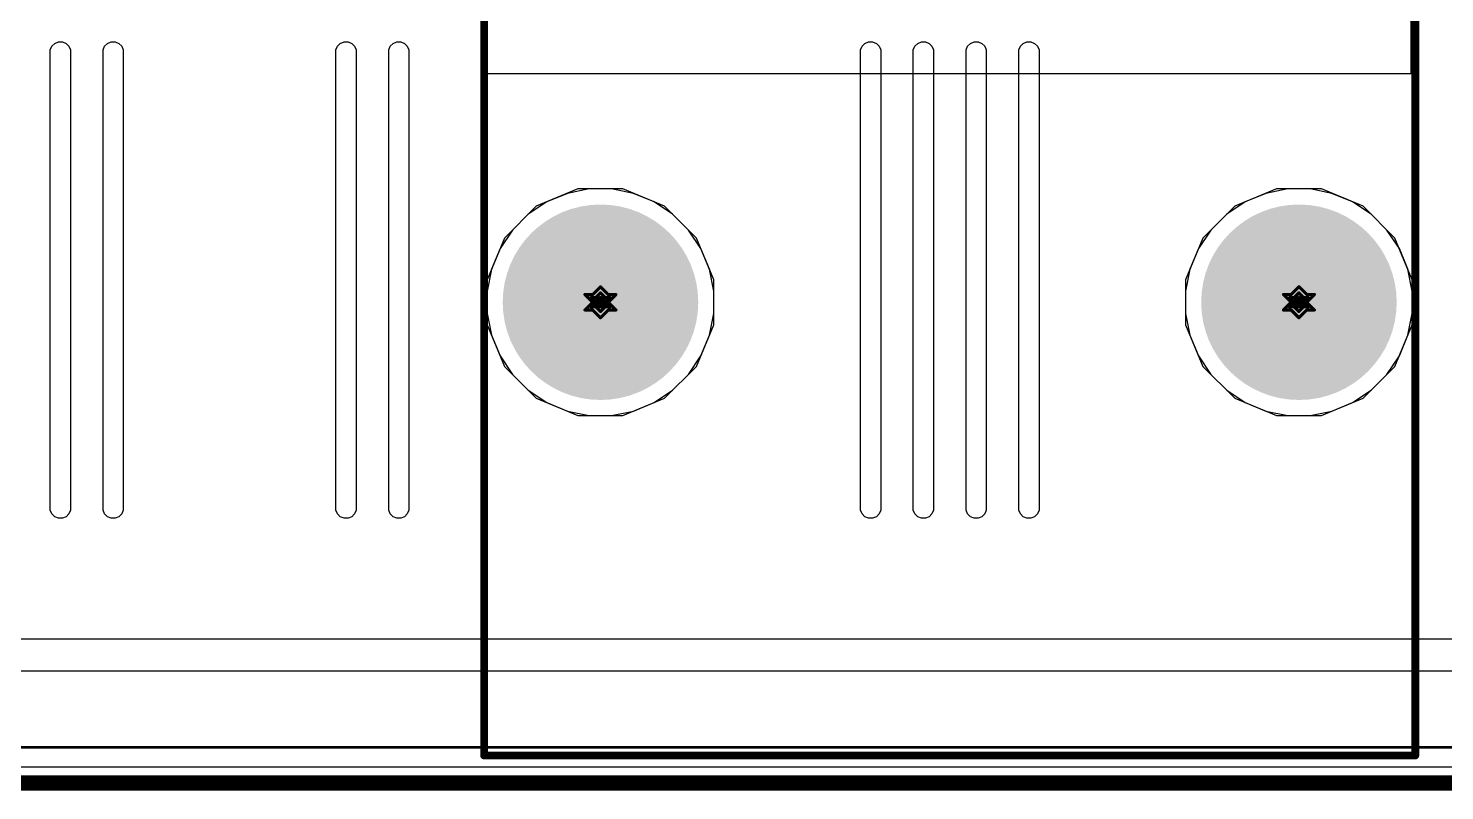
# Model space of a CAD drawing. Header units: inches. Extents: x -4 to 5258, y -4 to 5281.
# Drawn here: x 109.69 to 132.86, y -4.12 to 8.36 of the extents above; entities that cross this region are included whole.
import ezdxf

# ---------------------------------------------------------------- set-up
doc = ezdxf.new("R2010")
doc.units = ezdxf.units.IN
for name, color, linetype in [('Board Outline', 216, 'Continuous'), ('Bottom Layer', 5, 'Continuous'), ('Bottom Solder', 6, 'Continuous'), ('Drill Drawing', 1, 'Continuous'), ('Layer 1', 16, 'Continuous'), ('Layer 2', 76, 'Continuous'), ('Multi-Layer', 9, 'Continuous'), ('Pad Holes', 156, 'Continuous'), ('Top Layer', 1, 'Continuous'), ('Top Overlay', 2, 'Continuous'), ('Top Solder', 216, 'Continuous')]:
    doc.layers.add(name, color=color, linetype=linetype)

# ---------------------------------------------------------------- blocks, each defined once
blk = doc.blocks.new('HC_RJ45_5622_1_6_Y_212')
at = {"layer": 'Bottom Layer'}
h = blk.add_hatch(color=5, dxfattribs=at)
edge = h.paths.add_edge_path()
edge.add_arc((-3.175, 4.445), 0.762, 0, 360)
h = blk.add_hatch(color=5, dxfattribs=at)
edge = h.paths.add_edge_path()
edge.add_arc((-0.635, 4.445), 0.762, 0, 360)
h = blk.add_hatch(color=5, dxfattribs=at)
edge = h.paths.add_edge_path()
edge.add_arc((1.905, 4.445), 0.762, 0, 360)
h = blk.add_hatch(color=5, dxfattribs=at)
edge = h.paths.add_edge_path()
edge.add_arc((4.445, 4.445), 0.762, 0, 360)
h = blk.add_hatch(color=5, dxfattribs=at)
edge = h.paths.add_edge_path()
edge.add_arc((-4.445, 1.905), 0.762, 0, 360)
h = blk.add_hatch(color=5, dxfattribs=at)
edge = h.paths.add_edge_path()
edge.add_arc((-1.905, 1.905), 0.762, 0, 360)
h = blk.add_hatch(color=5, dxfattribs=at)
edge = h.paths.add_edge_path()
edge.add_arc((0.635, 1.905), 0.762, 0, 360)
h = blk.add_hatch(color=5, dxfattribs=at)
edge = h.paths.add_edge_path()
edge.add_arc((3.175, 1.905), 0.762, 0, 360)
at = {"layer": 'Bottom Solder'}
h = blk.add_hatch(color=6, dxfattribs=at)
edge = h.paths.add_edge_path()
edge.add_arc((-3.175, 4.445), 0.813, 0, 360)
h = blk.add_hatch(color=6, dxfattribs=at)
edge = h.paths.add_edge_path()
edge.add_arc((-0.635, 4.445), 0.813, 0, 360)
h = blk.add_hatch(color=6, dxfattribs=at)
edge = h.paths.add_edge_path()
edge.add_arc((1.905, 4.445), 0.813, 0, 360)
h = blk.add_hatch(color=6, dxfattribs=at)
edge = h.paths.add_edge_path()
edge.add_arc((4.445, 4.445), 0.813, 0, 360)
h = blk.add_hatch(color=6, dxfattribs=at)
edge = h.paths.add_edge_path()
edge.add_arc((-4.445, 1.905), 0.813, 0, 360)
h = blk.add_hatch(color=6, dxfattribs=at)
edge = h.paths.add_edge_path()
edge.add_arc((-1.905, 1.905), 0.813, 0, 360)
h = blk.add_hatch(color=6, dxfattribs=at)
edge = h.paths.add_edge_path()
edge.add_arc((0.635, 1.905), 0.813, 0, 360)
h = blk.add_hatch(color=6, dxfattribs=at)
edge = h.paths.add_edge_path()
edge.add_arc((3.175, 1.905), 0.813, 0, 360)
h = blk.add_hatch(color=6, dxfattribs=at)
edge = h.paths.add_edge_path()
edge.add_arc((-5.715, -4.445), 0.102, 0, 360)
h = blk.add_hatch(color=6, dxfattribs=at)
edge = h.paths.add_edge_path()
edge.add_arc((5.715, -4.445), 0.102, 0, 360)
at = {"layer": 'Layer 1'}
h = blk.add_hatch(color=16, dxfattribs=at)
edge = h.paths.add_edge_path()
edge.add_arc((-3.175, 4.445), 0.762, 0, 360)
h = blk.add_hatch(color=16, dxfattribs=at)
edge = h.paths.add_edge_path()
edge.add_arc((-0.635, 4.445), 0.762, 0, 360)
h = blk.add_hatch(color=16, dxfattribs=at)
edge = h.paths.add_edge_path()
edge.add_arc((1.905, 4.445), 0.762, 0, 360)
h = blk.add_hatch(color=16, dxfattribs=at)
edge = h.paths.add_edge_path()
edge.add_arc((4.445, 4.445), 0.762, 0, 360)
h = blk.add_hatch(color=16, dxfattribs=at)
edge = h.paths.add_edge_path()
edge.add_arc((-4.445, 1.905), 0.762, 0, 360)
h = blk.add_hatch(color=16, dxfattribs=at)
edge = h.paths.add_edge_path()
edge.add_arc((-1.905, 1.905), 0.762, 0, 360)
h = blk.add_hatch(color=16, dxfattribs=at)
edge = h.paths.add_edge_path()
edge.add_arc((0.635, 1.905), 0.762, 0, 360)
h = blk.add_hatch(color=16, dxfattribs=at)
edge = h.paths.add_edge_path()
edge.add_arc((3.175, 1.905), 0.762, 0, 360)
at = {"layer": 'Layer 2'}
h = blk.add_hatch(color=76, dxfattribs=at)
edge = h.paths.add_edge_path()
edge.add_arc((-3.175, 4.445), 0.762, 0, 360)
h = blk.add_hatch(color=76, dxfattribs=at)
edge = h.paths.add_edge_path()
edge.add_arc((-0.635, 4.445), 0.762, 0, 360)
h = blk.add_hatch(color=76, dxfattribs=at)
edge = h.paths.add_edge_path()
edge.add_arc((1.905, 4.445), 0.762, 0, 360)
h = blk.add_hatch(color=76, dxfattribs=at)
edge = h.paths.add_edge_path()
edge.add_arc((4.445, 4.445), 0.762, 0, 360)
h = blk.add_hatch(color=76, dxfattribs=at)
edge = h.paths.add_edge_path()
edge.add_arc((-4.445, 1.905), 0.762, 0, 360)
h = blk.add_hatch(color=76, dxfattribs=at)
edge = h.paths.add_edge_path()
edge.add_arc((-1.905, 1.905), 0.762, 0, 360)
h = blk.add_hatch(color=76, dxfattribs=at)
edge = h.paths.add_edge_path()
edge.add_arc((0.635, 1.905), 0.762, 0, 360)
h = blk.add_hatch(color=76, dxfattribs=at)
edge = h.paths.add_edge_path()
edge.add_arc((3.175, 1.905), 0.762, 0, 360)
at = {"layer": 'Multi-Layer'}
h = blk.add_hatch(color=9, dxfattribs=at)
edge = h.paths.add_edge_path()
edge.add_arc((-3.175, 4.445), 0.762, 0, 360)
h = blk.add_hatch(color=9, dxfattribs=at)
edge = h.paths.add_edge_path()
edge.add_arc((-0.635, 4.445), 0.762, 0, 360)
h = blk.add_hatch(color=9, dxfattribs=at)
edge = h.paths.add_edge_path()
edge.add_arc((1.905, 4.445), 0.762, 0, 360)
h = blk.add_hatch(color=9, dxfattribs=at)
edge = h.paths.add_edge_path()
edge.add_arc((4.445, 4.445), 0.762, 0, 360)
h = blk.add_hatch(color=9, dxfattribs=at)
edge = h.paths.add_edge_path()
edge.add_arc((-4.445, 1.905), 0.762, 0, 360)
h = blk.add_hatch(color=9, dxfattribs=at)
edge = h.paths.add_edge_path()
edge.add_arc((-1.905, 1.905), 0.762, 0, 360)
h = blk.add_hatch(color=9, dxfattribs=at)
edge = h.paths.add_edge_path()
edge.add_arc((0.635, 1.905), 0.762, 0, 360)
h = blk.add_hatch(color=9, dxfattribs=at)
edge = h.paths.add_edge_path()
edge.add_arc((3.175, 1.905), 0.762, 0, 360)
at = {"layer": 'Pad Holes'}
h = blk.add_hatch(color=7, dxfattribs=at)
edge = h.paths.add_edge_path()
edge.add_arc((-3.175, 4.445), 0.5, 0, 360)
h = blk.add_hatch(color=7, dxfattribs=at)
edge = h.paths.add_edge_path()
edge.add_arc((-0.635, 4.445), 0.5, 0, 360)
h = blk.add_hatch(color=7, dxfattribs=at)
edge = h.paths.add_edge_path()
edge.add_arc((1.905, 4.445), 0.5, 0, 360)
h = blk.add_hatch(color=7, dxfattribs=at)
edge = h.paths.add_edge_path()
edge.add_arc((4.445, 4.445), 0.5, 0, 360)
h = blk.add_hatch(color=7, dxfattribs=at)
edge = h.paths.add_edge_path()
edge.add_arc((-4.445, 1.905), 0.5, 0, 360)
h = blk.add_hatch(color=7, dxfattribs=at)
edge = h.paths.add_edge_path()
edge.add_arc((-1.905, 1.905), 0.5, 0, 360)
h = blk.add_hatch(color=7, dxfattribs=at)
edge = h.paths.add_edge_path()
edge.add_arc((0.635, 1.905), 0.5, 0, 360)
h = blk.add_hatch(color=7, dxfattribs=at)
edge = h.paths.add_edge_path()
edge.add_arc((3.175, 1.905), 0.5, 0, 360)
h = blk.add_hatch(color=7, dxfattribs=at)
edge = h.paths.add_edge_path()
edge.add_arc((-5.715, -4.445), 1.6, 0, 360)
h = blk.add_hatch(color=7, dxfattribs=at)
edge = h.paths.add_edge_path()
edge.add_arc((5.715, -4.445), 1.6, 0, 360)
at = {"layer": 'Top Layer'}
h = blk.add_hatch(color=1, dxfattribs=at)
edge = h.paths.add_edge_path()
edge.add_arc((-3.175, 4.445), 0.762, 0, 360)
h = blk.add_hatch(color=1, dxfattribs=at)
edge = h.paths.add_edge_path()
edge.add_arc((-0.635, 4.445), 0.762, 0, 360)
h = blk.add_hatch(color=1, dxfattribs=at)
edge = h.paths.add_edge_path()
edge.add_arc((1.905, 4.445), 0.762, 0, 360)
h = blk.add_hatch(color=1, dxfattribs=at)
edge = h.paths.add_edge_path()
edge.add_arc((4.445, 4.445), 0.762, 0, 360)
h = blk.add_hatch(color=1, dxfattribs=at)
edge = h.paths.add_edge_path()
edge.add_arc((-4.445, 1.905), 0.762, 0, 360)
h = blk.add_hatch(color=1, dxfattribs=at)
edge = h.paths.add_edge_path()
edge.add_arc((-1.905, 1.905), 0.762, 0, 360)
h = blk.add_hatch(color=1, dxfattribs=at)
edge = h.paths.add_edge_path()
edge.add_arc((0.635, 1.905), 0.762, 0, 360)
h = blk.add_hatch(color=1, dxfattribs=at)
edge = h.paths.add_edge_path()
edge.add_arc((3.175, 1.905), 0.762, 0, 360)
at = {"layer": 'Top Solder'}
h = blk.add_hatch(color=216, dxfattribs=at)
edge = h.paths.add_edge_path()
edge.add_arc((-3.175, 4.445), 0.813, 0, 360)
h = blk.add_hatch(color=216, dxfattribs=at)
edge = h.paths.add_edge_path()
edge.add_arc((-0.635, 4.445), 0.813, 0, 360)
h = blk.add_hatch(color=216, dxfattribs=at)
edge = h.paths.add_edge_path()
edge.add_arc((1.905, 4.445), 0.813, 0, 360)
h = blk.add_hatch(color=216, dxfattribs=at)
edge = h.paths.add_edge_path()
edge.add_arc((4.445, 4.445), 0.813, 0, 360)
h = blk.add_hatch(color=216, dxfattribs=at)
edge = h.paths.add_edge_path()
edge.add_arc((-4.445, 1.905), 0.813, 0, 360)
h = blk.add_hatch(color=216, dxfattribs=at)
edge = h.paths.add_edge_path()
edge.add_arc((-1.905, 1.905), 0.813, 0, 360)
h = blk.add_hatch(color=216, dxfattribs=at)
edge = h.paths.add_edge_path()
edge.add_arc((0.635, 1.905), 0.813, 0, 360)
h = blk.add_hatch(color=216, dxfattribs=at)
edge = h.paths.add_edge_path()
edge.add_arc((3.175, 1.905), 0.813, 0, 360)
h = blk.add_hatch(color=216, dxfattribs=at)
edge = h.paths.add_edge_path()
edge.add_arc((-5.715, -4.445), 0.102, 0, 360)
h = blk.add_hatch(color=216, dxfattribs=at)
edge = h.paths.add_edge_path()
edge.add_arc((5.715, -4.445), 0.102, 0, 360)
at = {"layer": 'Top Overlay'}
for points in [[(-7.62, -3.529, 0.127, 0.127, 0), (-7.62, 5.715, 0.127, 0.127, 0)], [(-7.62, 5.715, 0.127, 0.127, 0), (7.62, 5.715, 0.127, 0.127, 0)], [(7.62, -3.529, 0.127, 0.127, 0), (7.62, 5.715, 0.127, 0.127, 0)], [(-7.62, -5.361, 0.127, 0.127, 0), (-7.62, -3.529, 0.127, 0.127, 0)], [(7.62, -5.361, 0.127, 0.127, 0), (7.62, -3.529, 0.127, 0.127, 0)], [(-7.62, -5.361, 0.127, 0.127, 0), (-7.62, -11.865, 0.127, 0.127, 0)], [(7.62, -11.865, 0.127, 0.127, 0), (7.62, -5.361, 0.127, 0.127, 0)], [(-7.62, -11.865, 0.127, 0.127, 0), (7.62, -11.865, 0.127, 0.127, 0)]]:
    blk.add_lwpolyline(points, format="xyseb", dxfattribs=at)
for points in [[(-7.652, 5.715, 0.0635, 0.0635, 1), (-7.588, 5.715, 0.0635, 0.0635, 1)], [(-7.652, 5.715, 0.0635, 0.0635, 1), (-7.588, 5.715, 0.0635, 0.0635, 1)], [(7.588, 5.715, 0.0635, 0.0635, 1), (7.652, 5.715, 0.0635, 0.0635, 1)], [(7.588, 5.715, 0.0635, 0.0635, 1), (7.652, 5.715, 0.0635, 0.0635, 1)], [(-7.652, -3.529, 0.0635, 0.0635, 1), (-7.588, -3.529, 0.0635, 0.0635, 1)], [(-7.652, -3.529, 0.0635, 0.0635, 1), (-7.588, -3.529, 0.0635, 0.0635, 1)], [(7.588, -3.529, 0.0635, 0.0635, 1), (7.652, -3.529, 0.0635, 0.0635, 1)], [(7.588, -3.529, 0.0635, 0.0635, 1), (7.652, -3.529, 0.0635, 0.0635, 1)], [(-7.652, -5.361, 0.0635, 0.0635, 1), (-7.588, -5.361, 0.0635, 0.0635, 1)], [(-7.652, -5.361, 0.0635, 0.0635, 1), (-7.588, -5.361, 0.0635, 0.0635, 1)], [(7.588, -5.361, 0.0635, 0.0635, 1), (7.652, -5.361, 0.0635, 0.0635, 1)], [(7.588, -5.361, 0.0635, 0.0635, 1), (7.652, -5.361, 0.0635, 0.0635, 1)], [(-7.652, -11.865, 0.0635, 0.0635, 1), (-7.588, -11.865, 0.0635, 0.0635, 1)], [(-7.652, -11.865, 0.0635, 0.0635, 1), (-7.588, -11.865, 0.0635, 0.0635, 1)], [(7.588, -11.865, 0.0635, 0.0635, 1), (7.652, -11.865, 0.0635, 0.0635, 1)], [(7.588, -11.865, 0.0635, 0.0635, 1), (7.652, -11.865, 0.0635, 0.0635, 1)]]:
    blk.add_lwpolyline(points, format="xyseb", close=True, dxfattribs=at)

msp = doc.modelspace()

# ---------------------------------------------------------------- linework, layer by layer
at = {"layer": 'Board Outline'}
msp.add_lwpolyline([(-4.009, -3.991, 0.254, 0.254, 0), (145.991, -3.991, 0.254, 0.254, 0)], format="xyseb", dxfattribs=at)
at = {"layer": 'Bottom Layer'}
for p, q in [((118.508, 5.662), (118.17, 5.522)), ((118.866, 5.733), (118.508, 5.662)), ((119.231, 5.733), (118.866, 5.733)), ((119.589, 5.662), (119.231, 5.733)), ((119.927, 5.522), (119.589, 5.662)), ((129.938, 5.662), (129.6, 5.522)), ((130.296, 5.733), (129.938, 5.662)), ((130.661, 5.733), (130.296, 5.733)), ((131.019, 5.662), (130.661, 5.733)), ((131.357, 5.522), (131.019, 5.662)), ((118.17, 5.522), (117.867, 5.319)), ((120.23, 5.319), (119.927, 5.522)), ((129.6, 5.522), (129.297, 5.319)), ((131.66, 5.319), (131.357, 5.522)), ((117.867, 5.319), (117.608, 5.061)), ((120.489, 5.061), (120.23, 5.319)), ((129.297, 5.319), (129.038, 5.061)), ((131.919, 5.061), (131.66, 5.319)), ((117.608, 5.061), (117.406, 4.758)), ((120.692, 4.758), (120.489, 5.061)), ((129.038, 5.061), (128.836, 4.758)), ((132.122, 4.758), (131.919, 5.061)), ((117.406, 4.758), (117.266, 4.42)), ((120.831, 4.42), (120.692, 4.758)), ((128.836, 4.758), (128.696, 4.42)), ((132.261, 4.42), (132.122, 4.758)), ((117.266, 4.42), (117.195, 4.062)), ((120.903, 4.062), (120.831, 4.42)), ((128.696, 4.42), (128.625, 4.062)), ((132.333, 4.062), (132.261, 4.42)), ((117.195, 4.062), (117.195, 3.697)), ((120.903, 3.697), (120.903, 4.062)), ((128.625, 4.062), (128.625, 3.697)), ((132.333, 3.697), (132.333, 4.062)), ((117.195, 3.697), (117.266, 3.339)), ((120.831, 3.339), (120.903, 3.697)), ((128.625, 3.697), (128.696, 3.339)), ((132.261, 3.339), (132.333, 3.697)), ((117.266, 3.339), (117.406, 3.001)), ((120.692, 3.001), (120.831, 3.339)), ((128.696, 3.339), (128.836, 3.001)), ((132.122, 3.001), (132.261, 3.339)), ((117.406, 3.001), (117.608, 2.697)), ((120.489, 2.697), (120.692, 3.001)), ((128.836, 3.001), (129.038, 2.697)), ((131.919, 2.697), (132.122, 3.001)), ((117.608, 2.697), (117.867, 2.439)), ((120.23, 2.439), (120.489, 2.697)), ((129.038, 2.697), (129.297, 2.439)), ((131.66, 2.439), (131.919, 2.697)), ((117.867, 2.439), (118.17, 2.236)), ((119.927, 2.236), (120.23, 2.439)), ((129.297, 2.439), (129.6, 2.236)), ((131.357, 2.236), (131.66, 2.439)), ((118.17, 2.236), (118.508, 2.097)), ((118.508, 2.097), (118.866, 2.025)), ((119.231, 2.025), (119.589, 2.097)), ((119.589, 2.097), (119.927, 2.236)), ((129.6, 2.236), (129.938, 2.097)), ((129.938, 2.097), (130.296, 2.025)), ((130.661, 2.025), (131.019, 2.097)), ((131.019, 2.097), (131.357, 2.236)), ((118.866, 2.025), (119.231, 2.025)), ((130.296, 2.025), (130.661, 2.025)), ((138.418, -3.42), (50.123, -3.42))]:
    msp.add_line(p, q, dxfattribs=at)
at = {"layer": 'Bottom Solder'}
for p, q in [((110.071, 8.069), (110.118, 8.116)), ((110.118, 8.116), (110.178, 8.141)), ((110.178, 8.141), (110.211, 8.141)), ((110.211, 8.141), (110.244, 8.141)), ((110.244, 8.141), (110.305, 8.116)), ((110.305, 8.116), (110.351, 8.069)), ((110.935, 8.069), (110.981, 8.116)), ((110.981, 8.116), (111.042, 8.141)), ((111.042, 8.141), (111.075, 8.141)), ((111.075, 8.141), (111.108, 8.141)), ((111.108, 8.141), (111.168, 8.116)), ((111.168, 8.116), (111.215, 8.069)), ((114.745, 8.069), (114.791, 8.116)), ((114.791, 8.116), (114.852, 8.141)), ((114.852, 8.141), (114.885, 8.141)), ((114.885, 8.141), (114.918, 8.141)), ((114.918, 8.141), (114.978, 8.116)), ((114.978, 8.116), (115.025, 8.069)), ((115.608, 8.069), (115.655, 8.116)), ((115.655, 8.116), (115.716, 8.141)), ((115.716, 8.141), (115.748, 8.141)), ((115.748, 8.141), (115.781, 8.141)), ((115.781, 8.141), (115.842, 8.116)), ((115.842, 8.116), (115.888, 8.069)), ((123.33, 8.069), (123.376, 8.116)), ((123.376, 8.116), (123.437, 8.141)), ((123.437, 8.141), (123.47, 8.141)), ((123.47, 8.141), (123.503, 8.141)), ((123.503, 8.141), (123.564, 8.116)), ((123.564, 8.116), (123.61, 8.069)), ((124.194, 8.069), (124.24, 8.116)), ((124.24, 8.116), (124.301, 8.141)), ((124.301, 8.141), (124.334, 8.141)), ((124.334, 8.141), (124.366, 8.141)), ((124.366, 8.141), (124.427, 8.116)), ((124.427, 8.116), (124.474, 8.069)), ((125.057, 8.069), (125.104, 8.116)), ((125.104, 8.116), (125.164, 8.141)), ((125.164, 8.141), (125.197, 8.141)), ((125.197, 8.141), (125.23, 8.141)), ((125.23, 8.141), (125.291, 8.116)), ((125.291, 8.116), (125.337, 8.069)), ((125.921, 8.069), (125.967, 8.116)), ((125.967, 8.116), (126.028, 8.141)), ((126.028, 8.141), (126.061, 8.141)), ((126.061, 8.141), (126.094, 8.141)), ((126.094, 8.141), (126.154, 8.116)), ((126.154, 8.116), (126.201, 8.069)), ((110.046, 8.009), (110.071, 8.069)), ((110.046, 7.976), (110.046, 8.009)), ((110.046, 0.508), (110.046, 7.976)), ((110.351, 8.069), (110.376, 8.009)), ((110.376, 8.009), (110.376, 7.976)), ((110.376, 7.976), (110.376, 7.976)), ((110.376, 7.976), (110.376, 0.508)), ((110.91, 8.009), (110.935, 8.069)), ((110.91, 7.976), (110.91, 8.009)), ((110.91, 0.508), (110.91, 7.976)), ((111.215, 8.069), (111.24, 8.009)), ((111.24, 8.009), (111.24, 7.976)), ((111.24, 7.976), (111.24, 7.976)), ((111.24, 7.976), (111.24, 0.508)), ((114.72, 8.009), (114.745, 8.069)), ((114.72, 7.976), (114.72, 8.009)), ((114.72, 0.508), (114.72, 7.976)), ((115.025, 8.069), (115.05, 8.009)), ((115.05, 8.009), (115.05, 7.976)), ((115.05, 7.976), (115.05, 7.976)), ((115.05, 7.976), (115.05, 0.508)), ((115.583, 8.009), (115.608, 8.069)), ((115.583, 7.976), (115.583, 8.009)), ((115.583, 0.508), (115.583, 7.976)), ((115.888, 8.069), (115.913, 8.009)), ((115.913, 8.009), (115.913, 7.976)), ((115.913, 7.976), (115.913, 7.976)), ((115.913, 7.976), (115.913, 0.508)), ((123.305, 8.009), (123.33, 8.069)), ((123.305, 7.976), (123.305, 8.009)), ((123.305, 0.508), (123.305, 7.976)), ((123.61, 8.069), (123.635, 8.009)), ((123.635, 8.009), (123.635, 7.976)), ((123.635, 7.976), (123.635, 7.976)), ((123.635, 7.976), (123.635, 0.508)), ((124.168, 8.009), (124.194, 8.069)), ((124.168, 7.976), (124.168, 8.009)), ((124.168, 0.508), (124.168, 7.976)), ((124.474, 8.069), (124.499, 8.009)), ((124.499, 8.009), (124.499, 7.976)), ((124.499, 7.976), (124.499, 7.976)), ((124.499, 7.976), (124.499, 0.508)), ((125.032, 8.009), (125.057, 8.069)), ((125.032, 7.976), (125.032, 8.009)), ((125.032, 0.508), (125.032, 7.976)), ((125.337, 8.069), (125.362, 8.009)), ((125.362, 8.009), (125.362, 7.976)), ((125.362, 7.976), (125.362, 7.976)), ((125.362, 7.976), (125.362, 0.508)), ((125.896, 8.009), (125.921, 8.069)), ((125.896, 7.976), (125.896, 8.009)), ((125.896, 0.508), (125.896, 7.976)), ((126.201, 8.069), (126.226, 8.009)), ((126.226, 8.009), (126.226, 7.976)), ((126.226, 7.976), (126.226, 7.976)), ((126.226, 7.976), (126.226, 0.508)), ((110.046, 0.508), (110.046, 0.508)), ((110.046, 0.475), (110.046, 0.508)), ((110.071, 0.415), (110.046, 0.475)), ((110.376, 0.475), (110.351, 0.415)), ((110.376, 0.508), (110.376, 0.475)), ((110.91, 0.508), (110.91, 0.508)), ((110.91, 0.475), (110.91, 0.508)), ((110.935, 0.415), (110.91, 0.475)), ((111.24, 0.475), (111.215, 0.415)), ((111.24, 0.508), (111.24, 0.475)), ((114.72, 0.508), (114.72, 0.508)), ((114.72, 0.475), (114.72, 0.508)), ((114.745, 0.415), (114.72, 0.475)), ((115.05, 0.475), (115.025, 0.415)), ((115.05, 0.508), (115.05, 0.475)), ((115.583, 0.508), (115.583, 0.508)), ((115.583, 0.475), (115.583, 0.508)), ((115.608, 0.415), (115.583, 0.475)), ((115.913, 0.475), (115.888, 0.415)), ((115.913, 0.508), (115.913, 0.475)), ((123.305, 0.508), (123.305, 0.508)), ((123.305, 0.475), (123.305, 0.508)), ((123.33, 0.415), (123.305, 0.475)), ((123.635, 0.475), (123.61, 0.415)), ((123.635, 0.508), (123.635, 0.475)), ((124.168, 0.508), (124.168, 0.508)), ((124.168, 0.475), (124.168, 0.508)), ((124.194, 0.415), (124.168, 0.475)), ((124.499, 0.475), (124.474, 0.415)), ((124.499, 0.508), (124.499, 0.475)), ((125.032, 0.508), (125.032, 0.508)), ((125.032, 0.475), (125.032, 0.508)), ((125.057, 0.415), (125.032, 0.475)), ((125.362, 0.475), (125.337, 0.415)), ((125.362, 0.508), (125.362, 0.475)), ((125.896, 0.508), (125.896, 0.508)), ((125.896, 0.475), (125.896, 0.508)), ((125.921, 0.415), (125.896, 0.475)), ((126.226, 0.475), (126.201, 0.415)), ((126.226, 0.508), (126.226, 0.475)), ((110.118, 0.368), (110.071, 0.415)), ((110.178, 0.343), (110.118, 0.368)), ((110.211, 0.343), (110.178, 0.343)), ((110.244, 0.343), (110.211, 0.343)), ((110.305, 0.368), (110.244, 0.343)), ((110.351, 0.415), (110.305, 0.368)), ((110.981, 0.368), (110.935, 0.415)), ((111.042, 0.343), (110.981, 0.368)), ((111.075, 0.343), (111.042, 0.343)), ((111.108, 0.343), (111.075, 0.343)), ((111.168, 0.368), (111.108, 0.343)), ((111.215, 0.415), (111.168, 0.368)), ((114.791, 0.368), (114.745, 0.415)), ((114.852, 0.343), (114.791, 0.368)), ((114.885, 0.343), (114.852, 0.343)), ((114.918, 0.343), (114.885, 0.343)), ((114.978, 0.368), (114.918, 0.343)), ((115.025, 0.415), (114.978, 0.368)), ((115.655, 0.368), (115.608, 0.415)), ((115.716, 0.343), (115.655, 0.368)), ((115.748, 0.343), (115.716, 0.343)), ((115.781, 0.343), (115.748, 0.343)), ((115.842, 0.368), (115.781, 0.343)), ((115.888, 0.415), (115.842, 0.368)), ((123.376, 0.368), (123.33, 0.415)), ((123.437, 0.343), (123.376, 0.368)), ((123.47, 0.343), (123.437, 0.343)), ((123.503, 0.343), (123.47, 0.343)), ((123.564, 0.368), (123.503, 0.343)), ((123.61, 0.415), (123.564, 0.368)), ((124.24, 0.368), (124.194, 0.415)), ((124.301, 0.343), (124.24, 0.368)), ((124.334, 0.343), (124.301, 0.343)), ((124.366, 0.343), (124.334, 0.343)), ((124.427, 0.368), (124.366, 0.343)), ((124.474, 0.415), (124.427, 0.368)), ((125.104, 0.368), (125.057, 0.415)), ((125.164, 0.343), (125.104, 0.368)), ((125.197, 0.343), (125.164, 0.343)), ((125.23, 0.343), (125.197, 0.343)), ((125.291, 0.368), (125.23, 0.343)), ((125.337, 0.415), (125.291, 0.368)), ((125.967, 0.368), (125.921, 0.415)), ((126.028, 0.343), (125.967, 0.368)), ((126.061, 0.343), (126.028, 0.343)), ((126.094, 0.343), (126.061, 0.343)), ((126.154, 0.368), (126.094, 0.343)), ((126.201, 0.415), (126.154, 0.368))]:
    msp.add_line(p, q, dxfattribs=at)
at = {"layer": 'Drill Drawing'}
for points in [[(118.795, 4.006, 0.0508, 0.0508, 0), (118.922, 3.879, 0.0508, 0.0508, 0)], [(118.795, 4.006, 0.0508, 0.0508, 0), (118.922, 4.006, 0.0508, 0.0508, 0)], [(118.896, 3.956, 0.0508, 0.0508, 0), (118.972, 3.879, 0.0508, 0.0508, 0)], [(118.896, 3.956, 0.0508, 0.0508, 0), (118.972, 3.956, 0.0508, 0.0508, 0)], [(118.922, 4.006, 0.0508, 0.0508, 0), (119.049, 4.133, 0.0508, 0.0508, 0)], [(118.972, 3.956, 0.0508, 0.0508, 0), (119.049, 4.032, 0.0508, 0.0508, 0)], [(119.049, 4.133, 0.0508, 0.0508, 0), (119.176, 4.006, 0.0508, 0.0508, 0)], [(119.049, 4.032, 0.0508, 0.0508, 0), (119.125, 3.956, 0.0508, 0.0508, 0)], [(119.125, 3.956, 0.0508, 0.0508, 0), (119.201, 3.956, 0.0508, 0.0508, 0)], [(119.125, 3.879, 0.0508, 0.0508, 0), (119.201, 3.956, 0.0508, 0.0508, 0)], [(119.176, 4.006, 0.0508, 0.0508, 0), (119.303, 4.006, 0.0508, 0.0508, 0)], [(119.176, 3.879, 0.0508, 0.0508, 0), (119.303, 4.006, 0.0508, 0.0508, 0)], [(130.225, 4.006, 0.0508, 0.0508, 0), (130.352, 3.879, 0.0508, 0.0508, 0)], [(130.225, 4.006, 0.0508, 0.0508, 0), (130.352, 4.006, 0.0508, 0.0508, 0)], [(130.326, 3.956, 0.0508, 0.0508, 0), (130.402, 3.879, 0.0508, 0.0508, 0)], [(130.326, 3.956, 0.0508, 0.0508, 0), (130.402, 3.956, 0.0508, 0.0508, 0)], [(130.352, 4.006, 0.0508, 0.0508, 0), (130.479, 4.133, 0.0508, 0.0508, 0)], [(130.402, 3.956, 0.0508, 0.0508, 0), (130.479, 4.032, 0.0508, 0.0508, 0)], [(130.479, 4.133, 0.0508, 0.0508, 0), (130.606, 4.006, 0.0508, 0.0508, 0)], [(130.479, 4.032, 0.0508, 0.0508, 0), (130.555, 3.956, 0.0508, 0.0508, 0)], [(130.555, 3.956, 0.0508, 0.0508, 0), (130.631, 3.956, 0.0508, 0.0508, 0)], [(130.555, 3.879, 0.0508, 0.0508, 0), (130.631, 3.956, 0.0508, 0.0508, 0)], [(130.606, 4.006, 0.0508, 0.0508, 0), (130.733, 4.006, 0.0508, 0.0508, 0)], [(130.606, 3.879, 0.0508, 0.0508, 0), (130.733, 4.006, 0.0508, 0.0508, 0)], [(118.795, 3.752, 0.0508, 0.0508, 0), (118.922, 3.879, 0.0508, 0.0508, 0)], [(118.795, 3.752, 0.0508, 0.0508, 0), (118.922, 3.752, 0.0508, 0.0508, 0)], [(118.896, 3.803, 0.0508, 0.0508, 0), (118.972, 3.879, 0.0508, 0.0508, 0)], [(118.896, 3.803, 0.0508, 0.0508, 0), (118.972, 3.803, 0.0508, 0.0508, 0)], [(118.922, 3.752, 0.0508, 0.0508, 0), (119.049, 3.625, 0.0508, 0.0508, 0)], [(118.972, 3.803, 0.0508, 0.0508, 0), (119.049, 3.727, 0.0508, 0.0508, 0)], [(119.049, 3.727, 0.0508, 0.0508, 0), (119.125, 3.803, 0.0508, 0.0508, 0)], [(119.049, 3.625, 0.0508, 0.0508, 0), (119.176, 3.752, 0.0508, 0.0508, 0)], [(119.125, 3.879, 0.0508, 0.0508, 0), (119.201, 3.803, 0.0508, 0.0508, 0)], [(119.125, 3.803, 0.0508, 0.0508, 0), (119.201, 3.803, 0.0508, 0.0508, 0)], [(119.176, 3.879, 0.0508, 0.0508, 0), (119.303, 3.752, 0.0508, 0.0508, 0)], [(119.176, 3.752, 0.0508, 0.0508, 0), (119.303, 3.752, 0.0508, 0.0508, 0)], [(130.225, 3.752, 0.0508, 0.0508, 0), (130.352, 3.879, 0.0508, 0.0508, 0)], [(130.225, 3.752, 0.0508, 0.0508, 0), (130.352, 3.752, 0.0508, 0.0508, 0)], [(130.326, 3.803, 0.0508, 0.0508, 0), (130.402, 3.879, 0.0508, 0.0508, 0)], [(130.326, 3.803, 0.0508, 0.0508, 0), (130.402, 3.803, 0.0508, 0.0508, 0)], [(130.352, 3.752, 0.0508, 0.0508, 0), (130.479, 3.625, 0.0508, 0.0508, 0)], [(130.402, 3.803, 0.0508, 0.0508, 0), (130.479, 3.727, 0.0508, 0.0508, 0)], [(130.479, 3.727, 0.0508, 0.0508, 0), (130.555, 3.803, 0.0508, 0.0508, 0)], [(130.479, 3.625, 0.0508, 0.0508, 0), (130.606, 3.752, 0.0508, 0.0508, 0)], [(130.555, 3.879, 0.0508, 0.0508, 0), (130.631, 3.803, 0.0508, 0.0508, 0)], [(130.555, 3.803, 0.0508, 0.0508, 0), (130.631, 3.803, 0.0508, 0.0508, 0)], [(130.606, 3.879, 0.0508, 0.0508, 0), (130.733, 3.752, 0.0508, 0.0508, 0)], [(130.606, 3.752, 0.0508, 0.0508, 0), (130.733, 3.752, 0.0508, 0.0508, 0)]]:
    msp.add_lwpolyline(points, format="xyseb", dxfattribs=at)
for points in [[(118.782, 4.006, 0.0254, 0.0254, 1), (118.807, 4.006, 0.0254, 0.0254, 1)], [(118.782, 4.006, 0.0254, 0.0254, 1), (118.807, 4.006, 0.0254, 0.0254, 1)], [(118.883, 3.956, 0.0254, 0.0254, 1), (118.909, 3.956, 0.0254, 0.0254, 1)], [(118.883, 3.956, 0.0254, 0.0254, 1), (118.909, 3.956, 0.0254, 0.0254, 1)], [(118.909, 4.006, 0.0254, 0.0254, 1), (118.934, 4.006, 0.0254, 0.0254, 1)], [(118.909, 4.006, 0.0254, 0.0254, 1), (118.934, 4.006, 0.0254, 0.0254, 1)], [(118.96, 3.956, 0.0254, 0.0254, 1), (118.985, 3.956, 0.0254, 0.0254, 1)], [(118.96, 3.956, 0.0254, 0.0254, 1), (118.985, 3.956, 0.0254, 0.0254, 1)], [(119.036, 4.133, 0.0254, 0.0254, 1), (119.061, 4.133, 0.0254, 0.0254, 1)], [(119.036, 4.133, 0.0254, 0.0254, 1), (119.061, 4.133, 0.0254, 0.0254, 1)], [(119.036, 4.032, 0.0254, 0.0254, 1), (119.061, 4.032, 0.0254, 0.0254, 1)], [(119.036, 4.032, 0.0254, 0.0254, 1), (119.061, 4.032, 0.0254, 0.0254, 1)], [(119.112, 3.956, 0.0254, 0.0254, 1), (119.137, 3.956, 0.0254, 0.0254, 1)], [(119.112, 3.956, 0.0254, 0.0254, 1), (119.137, 3.956, 0.0254, 0.0254, 1)], [(119.163, 4.006, 0.0254, 0.0254, 1), (119.188, 4.006, 0.0254, 0.0254, 1)], [(119.163, 4.006, 0.0254, 0.0254, 1), (119.188, 4.006, 0.0254, 0.0254, 1)], [(119.188, 3.956, 0.0254, 0.0254, 1), (119.214, 3.956, 0.0254, 0.0254, 1)], [(119.188, 3.956, 0.0254, 0.0254, 1), (119.214, 3.956, 0.0254, 0.0254, 1)], [(119.29, 4.006, 0.0254, 0.0254, 1), (119.315, 4.006, 0.0254, 0.0254, 1)], [(119.29, 4.006, 0.0254, 0.0254, 1), (119.315, 4.006, 0.0254, 0.0254, 1)], [(130.212, 4.006, 0.0254, 0.0254, 1), (130.237, 4.006, 0.0254, 0.0254, 1)], [(130.212, 4.006, 0.0254, 0.0254, 1), (130.237, 4.006, 0.0254, 0.0254, 1)], [(130.313, 3.956, 0.0254, 0.0254, 1), (130.339, 3.956, 0.0254, 0.0254, 1)], [(130.313, 3.956, 0.0254, 0.0254, 1), (130.339, 3.956, 0.0254, 0.0254, 1)], [(130.339, 4.006, 0.0254, 0.0254, 1), (130.364, 4.006, 0.0254, 0.0254, 1)], [(130.339, 4.006, 0.0254, 0.0254, 1), (130.364, 4.006, 0.0254, 0.0254, 1)], [(130.39, 3.956, 0.0254, 0.0254, 1), (130.415, 3.956, 0.0254, 0.0254, 1)], [(130.39, 3.956, 0.0254, 0.0254, 1), (130.415, 3.956, 0.0254, 0.0254, 1)], [(130.466, 4.133, 0.0254, 0.0254, 1), (130.491, 4.133, 0.0254, 0.0254, 1)], [(130.466, 4.133, 0.0254, 0.0254, 1), (130.491, 4.133, 0.0254, 0.0254, 1)], [(130.466, 4.032, 0.0254, 0.0254, 1), (130.491, 4.032, 0.0254, 0.0254, 1)], [(130.466, 4.032, 0.0254, 0.0254, 1), (130.491, 4.032, 0.0254, 0.0254, 1)], [(130.542, 3.956, 0.0254, 0.0254, 1), (130.567, 3.956, 0.0254, 0.0254, 1)], [(130.542, 3.956, 0.0254, 0.0254, 1), (130.567, 3.956, 0.0254, 0.0254, 1)], [(130.593, 4.006, 0.0254, 0.0254, 1), (130.618, 4.006, 0.0254, 0.0254, 1)], [(130.593, 4.006, 0.0254, 0.0254, 1), (130.618, 4.006, 0.0254, 0.0254, 1)], [(130.618, 3.956, 0.0254, 0.0254, 1), (130.644, 3.956, 0.0254, 0.0254, 1)], [(130.618, 3.956, 0.0254, 0.0254, 1), (130.644, 3.956, 0.0254, 0.0254, 1)], [(130.72, 4.006, 0.0254, 0.0254, 1), (130.745, 4.006, 0.0254, 0.0254, 1)], [(130.72, 4.006, 0.0254, 0.0254, 1), (130.745, 4.006, 0.0254, 0.0254, 1)], [(118.782, 3.752, 0.0254, 0.0254, 1), (118.807, 3.752, 0.0254, 0.0254, 1)], [(118.782, 3.752, 0.0254, 0.0254, 1), (118.807, 3.752, 0.0254, 0.0254, 1)], [(118.883, 3.803, 0.0254, 0.0254, 1), (118.909, 3.803, 0.0254, 0.0254, 1)], [(118.883, 3.803, 0.0254, 0.0254, 1), (118.909, 3.803, 0.0254, 0.0254, 1)], [(118.909, 3.879, 0.0254, 0.0254, 1), (118.934, 3.879, 0.0254, 0.0254, 1)], [(118.909, 3.879, 0.0254, 0.0254, 1), (118.934, 3.879, 0.0254, 0.0254, 1)], [(118.909, 3.752, 0.0254, 0.0254, 1), (118.934, 3.752, 0.0254, 0.0254, 1)], [(118.909, 3.752, 0.0254, 0.0254, 1), (118.934, 3.752, 0.0254, 0.0254, 1)], [(118.96, 3.879, 0.0254, 0.0254, 1), (118.985, 3.879, 0.0254, 0.0254, 1)], [(118.96, 3.879, 0.0254, 0.0254, 1), (118.985, 3.879, 0.0254, 0.0254, 1)], [(118.96, 3.803, 0.0254, 0.0254, 1), (118.985, 3.803, 0.0254, 0.0254, 1)], [(118.96, 3.803, 0.0254, 0.0254, 1), (118.985, 3.803, 0.0254, 0.0254, 1)], [(119.036, 3.727, 0.0254, 0.0254, 1), (119.061, 3.727, 0.0254, 0.0254, 1)], [(119.036, 3.727, 0.0254, 0.0254, 1), (119.061, 3.727, 0.0254, 0.0254, 1)], [(119.112, 3.879, 0.0254, 0.0254, 1), (119.137, 3.879, 0.0254, 0.0254, 1)], [(119.112, 3.879, 0.0254, 0.0254, 1), (119.137, 3.879, 0.0254, 0.0254, 1)], [(119.112, 3.803, 0.0254, 0.0254, 1), (119.137, 3.803, 0.0254, 0.0254, 1)], [(119.112, 3.803, 0.0254, 0.0254, 1), (119.137, 3.803, 0.0254, 0.0254, 1)], [(119.163, 3.879, 0.0254, 0.0254, 1), (119.188, 3.879, 0.0254, 0.0254, 1)], [(119.163, 3.879, 0.0254, 0.0254, 1), (119.188, 3.879, 0.0254, 0.0254, 1)], [(119.163, 3.752, 0.0254, 0.0254, 1), (119.188, 3.752, 0.0254, 0.0254, 1)], [(119.163, 3.752, 0.0254, 0.0254, 1), (119.188, 3.752, 0.0254, 0.0254, 1)], [(119.188, 3.803, 0.0254, 0.0254, 1), (119.214, 3.803, 0.0254, 0.0254, 1)], [(119.188, 3.803, 0.0254, 0.0254, 1), (119.214, 3.803, 0.0254, 0.0254, 1)], [(119.29, 3.752, 0.0254, 0.0254, 1), (119.315, 3.752, 0.0254, 0.0254, 1)], [(119.29, 3.752, 0.0254, 0.0254, 1), (119.315, 3.752, 0.0254, 0.0254, 1)], [(130.212, 3.752, 0.0254, 0.0254, 1), (130.237, 3.752, 0.0254, 0.0254, 1)], [(130.212, 3.752, 0.0254, 0.0254, 1), (130.237, 3.752, 0.0254, 0.0254, 1)], [(130.313, 3.803, 0.0254, 0.0254, 1), (130.339, 3.803, 0.0254, 0.0254, 1)], [(130.313, 3.803, 0.0254, 0.0254, 1), (130.339, 3.803, 0.0254, 0.0254, 1)], [(130.339, 3.879, 0.0254, 0.0254, 1), (130.364, 3.879, 0.0254, 0.0254, 1)], [(130.339, 3.879, 0.0254, 0.0254, 1), (130.364, 3.879, 0.0254, 0.0254, 1)], [(130.339, 3.752, 0.0254, 0.0254, 1), (130.364, 3.752, 0.0254, 0.0254, 1)], [(130.339, 3.752, 0.0254, 0.0254, 1), (130.364, 3.752, 0.0254, 0.0254, 1)], [(130.39, 3.879, 0.0254, 0.0254, 1), (130.415, 3.879, 0.0254, 0.0254, 1)], [(130.39, 3.879, 0.0254, 0.0254, 1), (130.415, 3.879, 0.0254, 0.0254, 1)], [(130.39, 3.803, 0.0254, 0.0254, 1), (130.415, 3.803, 0.0254, 0.0254, 1)], [(130.39, 3.803, 0.0254, 0.0254, 1), (130.415, 3.803, 0.0254, 0.0254, 1)], [(130.466, 3.727, 0.0254, 0.0254, 1), (130.491, 3.727, 0.0254, 0.0254, 1)], [(130.466, 3.727, 0.0254, 0.0254, 1), (130.491, 3.727, 0.0254, 0.0254, 1)], [(130.542, 3.879, 0.0254, 0.0254, 1), (130.567, 3.879, 0.0254, 0.0254, 1)], [(130.542, 3.879, 0.0254, 0.0254, 1), (130.567, 3.879, 0.0254, 0.0254, 1)], [(130.542, 3.803, 0.0254, 0.0254, 1), (130.567, 3.803, 0.0254, 0.0254, 1)], [(130.542, 3.803, 0.0254, 0.0254, 1), (130.567, 3.803, 0.0254, 0.0254, 1)], [(130.593, 3.879, 0.0254, 0.0254, 1), (130.618, 3.879, 0.0254, 0.0254, 1)], [(130.593, 3.879, 0.0254, 0.0254, 1), (130.618, 3.879, 0.0254, 0.0254, 1)], [(130.593, 3.752, 0.0254, 0.0254, 1), (130.618, 3.752, 0.0254, 0.0254, 1)], [(130.593, 3.752, 0.0254, 0.0254, 1), (130.618, 3.752, 0.0254, 0.0254, 1)], [(130.618, 3.803, 0.0254, 0.0254, 1), (130.644, 3.803, 0.0254, 0.0254, 1)], [(130.618, 3.803, 0.0254, 0.0254, 1), (130.644, 3.803, 0.0254, 0.0254, 1)], [(130.72, 3.752, 0.0254, 0.0254, 1), (130.745, 3.752, 0.0254, 0.0254, 1)], [(130.72, 3.752, 0.0254, 0.0254, 1), (130.745, 3.752, 0.0254, 0.0254, 1)], [(119.036, 3.625, 0.0254, 0.0254, 1), (119.061, 3.625, 0.0254, 0.0254, 1)], [(119.036, 3.625, 0.0254, 0.0254, 1), (119.061, 3.625, 0.0254, 0.0254, 1)], [(130.466, 3.625, 0.0254, 0.0254, 1), (130.491, 3.625, 0.0254, 0.0254, 1)], [(130.466, 3.625, 0.0254, 0.0254, 1), (130.491, 3.625, 0.0254, 0.0254, 1)]]:
    msp.add_lwpolyline(points, format="xyseb", close=True, dxfattribs=at)
at = {"layer": 'Layer 1'}
for p, q in [((118.508, 5.662), (118.17, 5.522)), ((118.866, 5.733), (118.508, 5.662)), ((119.231, 5.733), (118.866, 5.733)), ((119.589, 5.662), (119.231, 5.733)), ((119.927, 5.522), (119.589, 5.662)), ((129.938, 5.662), (129.6, 5.522)), ((130.296, 5.733), (129.938, 5.662)), ((130.661, 5.733), (130.296, 5.733)), ((131.019, 5.662), (130.661, 5.733)), ((131.357, 5.522), (131.019, 5.662)), ((118.17, 5.522), (117.867, 5.319)), ((120.23, 5.319), (119.927, 5.522)), ((129.6, 5.522), (129.297, 5.319)), ((131.66, 5.319), (131.357, 5.522)), ((117.867, 5.319), (117.608, 5.061)), ((120.489, 5.061), (120.23, 5.319)), ((129.297, 5.319), (129.038, 5.061)), ((131.919, 5.061), (131.66, 5.319)), ((117.608, 5.061), (117.406, 4.758)), ((120.692, 4.758), (120.489, 5.061)), ((129.038, 5.061), (128.836, 4.758)), ((132.122, 4.758), (131.919, 5.061)), ((117.406, 4.758), (117.266, 4.42)), ((120.831, 4.42), (120.692, 4.758)), ((128.836, 4.758), (128.696, 4.42)), ((132.261, 4.42), (132.122, 4.758)), ((117.266, 4.42), (117.195, 4.062)), ((120.903, 4.062), (120.831, 4.42)), ((128.696, 4.42), (128.625, 4.062)), ((132.333, 4.062), (132.261, 4.42)), ((117.195, 4.062), (117.195, 3.697)), ((120.903, 3.697), (120.903, 4.062)), ((128.625, 4.062), (128.625, 3.697)), ((132.333, 3.697), (132.333, 4.062)), ((117.195, 3.697), (117.266, 3.339)), ((120.831, 3.339), (120.903, 3.697)), ((128.625, 3.697), (128.696, 3.339)), ((132.261, 3.339), (132.333, 3.697)), ((117.266, 3.339), (117.406, 3.001)), ((120.692, 3.001), (120.831, 3.339)), ((128.696, 3.339), (128.836, 3.001)), ((132.122, 3.001), (132.261, 3.339)), ((117.406, 3.001), (117.608, 2.697)), ((120.489, 2.697), (120.692, 3.001)), ((128.836, 3.001), (129.038, 2.697)), ((131.919, 2.697), (132.122, 3.001)), ((117.608, 2.697), (117.867, 2.439)), ((120.23, 2.439), (120.489, 2.697)), ((129.038, 2.697), (129.297, 2.439)), ((131.66, 2.439), (131.919, 2.697)), ((117.867, 2.439), (118.17, 2.236)), ((119.927, 2.236), (120.23, 2.439)), ((129.297, 2.439), (129.6, 2.236)), ((131.357, 2.236), (131.66, 2.439)), ((118.17, 2.236), (118.508, 2.097)), ((118.508, 2.097), (118.866, 2.025)), ((119.231, 2.025), (119.589, 2.097)), ((119.589, 2.097), (119.927, 2.236)), ((129.6, 2.236), (129.938, 2.097)), ((129.938, 2.097), (130.296, 2.025)), ((130.661, 2.025), (131.019, 2.097)), ((131.019, 2.097), (131.357, 2.236)), ((118.866, 2.025), (119.231, 2.025)), ((130.296, 2.025), (130.661, 2.025)), ((136.239, -1.639), (5.517, -1.639)), ((4.999, -2.157), (136.757, -2.157)), ((145.732, -3.732), (-3.75, -3.732))]:
    msp.add_line(p, q, dxfattribs=at)
at = {"layer": 'Top Layer'}
for p, q in [((132.317, 7.622), (132.317, 41.404)), ((132.317, 7.622), (132.317, 41.404)), ((117.144, 21.592), (117.144, 7.622)), ((117.144, 21.592), (117.144, 7.622)), ((117.144, 7.622), (132.317, 7.622)), ((117.144, 7.622), (132.317, 7.622)), ((118.68, 5.733), (117.998, 5.451)), ((119.417, 5.733), (118.68, 5.733)), ((120.099, 5.451), (119.417, 5.733)), ((130.11, 5.733), (129.428, 5.451)), ((130.847, 5.733), (130.11, 5.733)), ((131.529, 5.451), (130.847, 5.733)), ((117.998, 5.451), (117.477, 4.93)), ((120.62, 4.93), (120.099, 5.451)), ((129.428, 5.451), (128.907, 4.93)), ((132.05, 4.93), (131.529, 5.451)), ((117.477, 4.93), (117.195, 4.248)), ((120.903, 4.248), (120.62, 4.93)), ((128.907, 4.93), (128.625, 4.248)), ((132.333, 4.248), (132.05, 4.93)), ((117.195, 4.248), (117.195, 3.511)), ((120.903, 3.511), (120.903, 4.248)), ((128.625, 4.248), (128.625, 3.511)), ((132.333, 3.511), (132.333, 4.248)), ((117.195, 3.511), (117.477, 2.829)), ((120.62, 2.829), (120.903, 3.511)), ((128.625, 3.511), (128.907, 2.829)), ((132.05, 2.829), (132.333, 3.511)), ((117.477, 2.829), (117.998, 2.308)), ((120.099, 2.308), (120.62, 2.829)), ((128.907, 2.829), (129.428, 2.308)), ((131.529, 2.308), (132.05, 2.829)), ((117.998, 2.308), (118.68, 2.025)), ((119.417, 2.025), (120.099, 2.308)), ((129.428, 2.308), (130.11, 2.025)), ((130.847, 2.025), (131.529, 2.308)), ((118.68, 2.025), (119.417, 2.025)), ((130.11, 2.025), (130.847, 2.025)), ((138.355, -3.398), (109.042, -3.398))]:
    msp.add_line(p, q, dxfattribs=at)

# ---------------------------------------------------------------- block references
msp.add_blockref('HC_RJ45_5622_1_6_Y_212', (124.764, 8.324))

doc.saveas('drawing.dxf')
